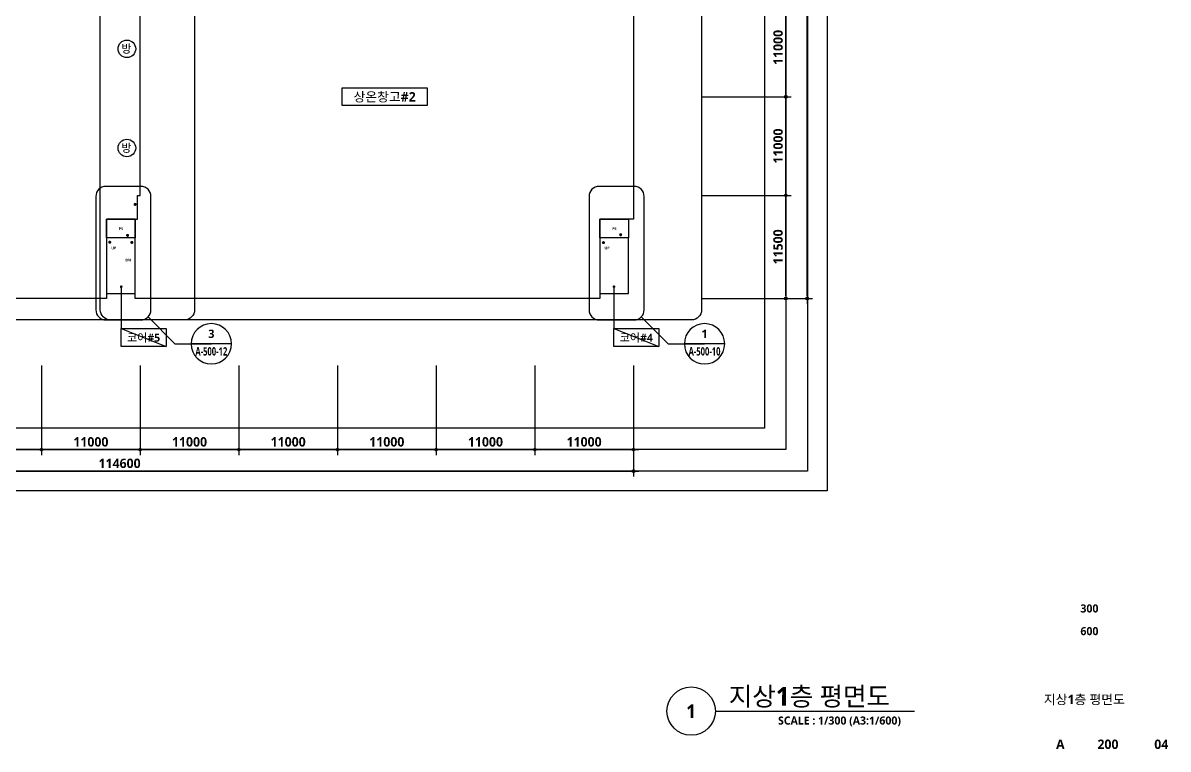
# Model space of a CAD drawing. Header units: millimetres. Extents: x 262941 to 188694772, y -170559 to 426415924.
# Drawn here: x 618301 to 746006, y 7641 to 88654 of the extents above; entities that cross this region are included whole.
import ezdxf
from ezdxf.enums import TextEntityAlignment as Align

# ---------------------------------------------------------------- set-up
doc = ezdxf.new("R2010")
doc.units = ezdxf.units.MM
doc.header["$LTSCALE"] = 400
doc.header["$MEASUREMENT"] = 0
doc.header["$PDSIZE"] = -10
doc.layers.get('0').update_dxf_attribs({"linetype": 'CONTINUOUS'})
doc.layers.get('Defpoints').update_dxf_attribs({"color": 153, "linetype": 'CONTINUOUS'})
for name, color, linetype in [('A-ANNO-GRA1', 7, 'CONTINUOUS'), ('A-ANNO-TEXT1', 7, 'CONTINUOUS'), ('A-ANNO-TEXT2', 3, 'CONTINUOUS'), ('A-ANNO-TITL', 7, 'CONTINUOUS'), ('A-FLOR-MARK-ARCH', 1, 'CONTINUOUS'), ('A-ST-AXIS-DIM', 7, 'CONTINUOUS'), ('AA-MKXS', 3, 'CONTINUOUS'), ('AA-MKXX', 3, 'CONTINUOUS'), ('AA-XXXX-TXT1', 2, 'CONTINUOUS')]:
    doc.layers.add(name, color=color, linetype=linetype)
doc.layers.add('Defpoint', color=161, linetype='CONTINUOUS', plot=False)
doc.layers.add('면적', color=210, linetype='CONTINUOUS', plot=False)
doc.styles.add('2020음성 1차', font='')
doc.styles.add('SAMOO', font='romans.shx', dxfattribs={"bigfont": 'whgtxt.shx'})
doc.styles.add('SH_대대리576', font='')
doc.styles.add('SH_진천_나눔', font='')
doc.styles.get('2020음성 1차').set_extended_font_data('NanumGothic', bold=True)
doc.styles.get('SH_대대리576').set_extended_font_data('NanumGothic', bold=True)
doc.styles.get('SH_진천_나눔').set_extended_font_data('NanumGothic', bold=True)
doc.dimstyles.new('SHP 600', dxfattribs={"dimscale": 300, "dimtxt": 3.5, "dimasz": 1, "dimexe": 2, "dimexo": 2, "dimgap": 1, "dimtad": 1, "dimdec": 0, "dimzin": 0, "dimdsep": 46, "dimtxsty": 'SH_대대리576', "dimblk": 'DIMDOT', "dimcen": 0.09, "dimclrt": 3, "dimadec": 0, "dimazin": 1, "dimtfac": 1, "dimtdec": 0, "dimtix": 1, "dimtmove": 2, "dimatfit": 0, "dimldrblk": 'DIMDOT', "dimfxl": 1, "dimtolj": 1, "dimtzin": 0, "dimarcsym": 0})

# ---------------------------------------------------------------- blocks, each defined once
blk = doc.blocks.new('DIMDOT')
at = {"color": 0}
blk.add_line((-2, 0), (2, 0), dxfattribs=at)
for radius in [0.5, 0.25]:
    blk.add_circle((0, 0), radius, dxfattribs=at)
blk = doc.blocks.new('*D111')
at = {"layer": 'A-ST-AXIS-DIM', "color": 0, "lineweight": -2, "transparency": 16777216}
for p, q in [((693982, 91416), (703982, 91416)), ((703382, 80716), (703382, 91116)), ((693982, 80416), (703982, 80416))]:
    blk.add_line(p, q, dxfattribs=at)
at = {"layer": 'Defpoints', "color": 0, "transparency": 16777216}
for p in [(693382, 91416), (703382, 91416), (693382, 80416)]:
    blk.add_point(p, dxfattribs=at)
at = {"layer": 'A-ST-AXIS-DIM', "color": 0, "lineweight": -2, "transparency": 16777216, "xscale": 300, "yscale": 300, "zscale": 300}
for p, rotation in [((703382, 91416), 90), ((703382, 80416), 270)]:
    blk.add_blockref('DIMDOT', p, dxfattribs=dict(at, rotation=rotation))
at = {"layer": 'A-ST-AXIS-DIM', "color": 3, "transparency": 16777216, "insert": (702515, 85916), "char_height": 1050, "attachment_point": 5, "rotation": 90, "style": 'SH_대대리576'}
blk.add_mtext('\\A1;11000', dxfattribs=at)
blk = doc.blocks.new('*D112')
at = {"layer": 'A-ST-AXIS-DIM', "color": 0, "lineweight": -2, "transparency": 16777216}
for p, q in [((693982, 80416), (703982, 80416)), ((703382, 69716), (703382, 80116)), ((693982, 69416), (703982, 69416))]:
    blk.add_line(p, q, dxfattribs=at)
at = {"layer": 'Defpoints', "color": 0, "transparency": 16777216}
for p in [(693382, 80416), (703382, 80416), (693382, 69416)]:
    blk.add_point(p, dxfattribs=at)
at = {"layer": 'A-ST-AXIS-DIM', "color": 0, "lineweight": -2, "transparency": 16777216, "xscale": 300, "yscale": 300, "zscale": 300}
for p, rotation in [((703382, 80416), 90), ((703382, 69416), 270)]:
    blk.add_blockref('DIMDOT', p, dxfattribs=dict(at, rotation=rotation))
at = {"layer": 'A-ST-AXIS-DIM', "color": 3, "transparency": 16777216, "insert": (702515, 74916), "char_height": 1050, "attachment_point": 5, "rotation": 90, "style": 'SH_대대리576'}
blk.add_mtext('\\A1;11000', dxfattribs=at)
blk = doc.blocks.new('*D113')
at = {"layer": 'A-ST-AXIS-DIM', "color": 0, "lineweight": -2, "transparency": 16777216}
for p, q in [((693982, 69416), (703982, 69416)), ((703382, 58216), (703382, 69116)), ((693982, 57916), (703982, 57916))]:
    blk.add_line(p, q, dxfattribs=at)
at = {"layer": 'Defpoints', "color": 0, "transparency": 16777216}
for p in [(693382, 69416), (703382, 69416), (693382, 57916)]:
    blk.add_point(p, dxfattribs=at)
at = {"layer": 'A-ST-AXIS-DIM', "color": 0, "lineweight": -2, "transparency": 16777216, "xscale": 300, "yscale": 300, "zscale": 300}
for p, rotation in [((703382, 69416), 90), ((703382, 57916), 270)]:
    blk.add_blockref('DIMDOT', p, dxfattribs=dict(at, rotation=rotation))
at = {"layer": 'A-ST-AXIS-DIM', "color": 3, "transparency": 16777216, "insert": (702513, 63666), "char_height": 1050, "attachment_point": 5, "rotation": 90, "style": 'SH_대대리576'}
blk.add_mtext('\\A1;11500', dxfattribs=at)
blk = doc.blocks.new('*D114')
at = {"layer": 'A-ST-AXIS-DIM', "color": 0, "lineweight": -2, "transparency": 16777216}
for p, q in [((693982, 142716), (706357, 142716)), ((705757, 58216), (705757, 142416)), ((693982, 57916), (706357, 57916))]:
    blk.add_line(p, q, dxfattribs=at)
at = {"layer": 'Defpoints', "color": 0, "transparency": 16777216}
for p in [(693382, 142716), (705757, 142716), (693382, 57916)]:
    blk.add_point(p, dxfattribs=at)
at = {"layer": 'A-ST-AXIS-DIM', "color": 0, "lineweight": -2, "transparency": 16777216, "xscale": 300, "yscale": 300, "zscale": 300}
for p, rotation in [((705757, 142716), 90), ((705757, 57916), 270)]:
    blk.add_blockref('DIMDOT', p, dxfattribs=dict(at, rotation=rotation))
at = {"layer": 'A-ST-AXIS-DIM', "color": 3, "transparency": 16777216, "insert": (704886, 100316), "char_height": 1050, "attachment_point": 5, "rotation": 90, "style": 'SH_대대리576'}
blk.add_mtext('\\A1;84800', dxfattribs=at)
blk = doc.blocks.new('*D115')
at = {"layer": 'A-ST-AXIS-DIM', "color": 0, "lineweight": -2, "transparency": 16777216}
for p, q in [((675382, 50445), (675382, 40445)), ((686382, 50445), (686382, 40445)), ((675682, 41045), (686082, 41045))]:
    blk.add_line(p, q, dxfattribs=at)
at = {"layer": 'Defpoints', "color": 0, "transparency": 16777216}
for p in [(675382, 51045), (686382, 51045), (686382, 41045)]:
    blk.add_point(p, dxfattribs=at)
at = {"layer": 'A-ST-AXIS-DIM', "color": 0, "lineweight": -2, "transparency": 16777216, "xscale": 300, "yscale": 300, "zscale": 300, "rotation": 180}
blk.add_blockref('DIMDOT', (675382, 41045), dxfattribs=at)
at = {"layer": 'A-ST-AXIS-DIM', "color": 0, "lineweight": -2, "transparency": 16777216, "xscale": 300, "yscale": 300, "zscale": 300}
blk.add_blockref('DIMDOT', (686382, 41045), dxfattribs=at)
at = {"layer": 'A-ST-AXIS-DIM', "color": 3, "transparency": 16777216, "insert": (680882, 41912), "char_height": 1050, "attachment_point": 5, "style": 'SH_대대리576'}
blk.add_mtext('\\A1;11000', dxfattribs=at)
blk = doc.blocks.new('*D116')
at = {"layer": 'A-ST-AXIS-DIM', "color": 0, "lineweight": -2, "transparency": 16777216}
for p, q in [((664382, 50445), (664382, 40445)), ((675382, 50445), (675382, 40445)), ((664682, 41045), (675082, 41045))]:
    blk.add_line(p, q, dxfattribs=at)
at = {"layer": 'Defpoints', "color": 0, "transparency": 16777216}
for p in [(664382, 51045), (675382, 51045), (675382, 41045)]:
    blk.add_point(p, dxfattribs=at)
at = {"layer": 'A-ST-AXIS-DIM', "color": 0, "lineweight": -2, "transparency": 16777216, "xscale": 300, "yscale": 300, "zscale": 300, "rotation": 180}
blk.add_blockref('DIMDOT', (664382, 41045), dxfattribs=at)
at = {"layer": 'A-ST-AXIS-DIM', "color": 0, "lineweight": -2, "transparency": 16777216, "xscale": 300, "yscale": 300, "zscale": 300}
blk.add_blockref('DIMDOT', (675382, 41045), dxfattribs=at)
at = {"layer": 'A-ST-AXIS-DIM', "color": 3, "transparency": 16777216, "insert": (669882, 41912), "char_height": 1050, "attachment_point": 5, "style": 'SH_대대리576'}
blk.add_mtext('\\A1;11000', dxfattribs=at)
blk = doc.blocks.new('*D117')
at = {"layer": 'A-ST-AXIS-DIM', "color": 0, "lineweight": -2, "transparency": 16777216}
for p, q in [((653382, 50445), (653382, 40445)), ((664382, 50445), (664382, 40445)), ((653682, 41045), (664082, 41045))]:
    blk.add_line(p, q, dxfattribs=at)
at = {"layer": 'Defpoints', "color": 0, "transparency": 16777216}
for p in [(653382, 51045), (664382, 51045), (664382, 41045)]:
    blk.add_point(p, dxfattribs=at)
at = {"layer": 'A-ST-AXIS-DIM', "color": 0, "lineweight": -2, "transparency": 16777216, "xscale": 300, "yscale": 300, "zscale": 300, "rotation": 180}
blk.add_blockref('DIMDOT', (653382, 41045), dxfattribs=at)
at = {"layer": 'A-ST-AXIS-DIM', "color": 0, "lineweight": -2, "transparency": 16777216, "xscale": 300, "yscale": 300, "zscale": 300}
blk.add_blockref('DIMDOT', (664382, 41045), dxfattribs=at)
at = {"layer": 'A-ST-AXIS-DIM', "color": 3, "transparency": 16777216, "insert": (658882, 41912), "char_height": 1050, "attachment_point": 5, "style": 'SH_대대리576'}
blk.add_mtext('\\A1;11000', dxfattribs=at)
blk = doc.blocks.new('*D118')
at = {"layer": 'A-ST-AXIS-DIM', "color": 0, "lineweight": -2, "transparency": 16777216}
for p, q in [((642382, 50445), (642382, 40445)), ((653382, 50445), (653382, 40445)), ((642682, 41045), (653082, 41045))]:
    blk.add_line(p, q, dxfattribs=at)
at = {"layer": 'Defpoints', "color": 0, "transparency": 16777216}
for p in [(642382, 51045), (653382, 51045), (653382, 41045)]:
    blk.add_point(p, dxfattribs=at)
at = {"layer": 'A-ST-AXIS-DIM', "color": 0, "lineweight": -2, "transparency": 16777216, "xscale": 300, "yscale": 300, "zscale": 300, "rotation": 180}
blk.add_blockref('DIMDOT', (642382, 41045), dxfattribs=at)
at = {"layer": 'A-ST-AXIS-DIM', "color": 0, "lineweight": -2, "transparency": 16777216, "xscale": 300, "yscale": 300, "zscale": 300}
blk.add_blockref('DIMDOT', (653382, 41045), dxfattribs=at)
at = {"layer": 'A-ST-AXIS-DIM', "color": 3, "transparency": 16777216, "insert": (647882, 41912), "char_height": 1050, "attachment_point": 5, "style": 'SH_대대리576'}
blk.add_mtext('\\A1;11000', dxfattribs=at)
blk = doc.blocks.new('*D119')
at = {"layer": 'A-ST-AXIS-DIM', "color": 0, "lineweight": -2, "transparency": 16777216}
for p, q in [((631382, 50445), (631382, 40445)), ((642382, 50445), (642382, 40445)), ((631682, 41045), (642082, 41045))]:
    blk.add_line(p, q, dxfattribs=at)
at = {"layer": 'Defpoints', "color": 0, "transparency": 16777216}
for p in [(631382, 51045), (642382, 51045), (642382, 41045)]:
    blk.add_point(p, dxfattribs=at)
at = {"layer": 'A-ST-AXIS-DIM', "color": 0, "lineweight": -2, "transparency": 16777216, "xscale": 300, "yscale": 300, "zscale": 300, "rotation": 180}
blk.add_blockref('DIMDOT', (631382, 41045), dxfattribs=at)
at = {"layer": 'A-ST-AXIS-DIM', "color": 0, "lineweight": -2, "transparency": 16777216, "xscale": 300, "yscale": 300, "zscale": 300}
blk.add_blockref('DIMDOT', (642382, 41045), dxfattribs=at)
at = {"layer": 'A-ST-AXIS-DIM', "color": 3, "transparency": 16777216, "insert": (636882, 41912), "char_height": 1050, "attachment_point": 5, "style": 'SH_대대리576'}
blk.add_mtext('\\A1;11000', dxfattribs=at)
blk = doc.blocks.new('*D120')
at = {"layer": 'A-ST-AXIS-DIM', "color": 0, "lineweight": -2, "transparency": 16777216}
for p, q in [((620382, 50445), (620382, 40445)), ((631382, 50445), (631382, 40445)), ((620682, 41045), (631082, 41045))]:
    blk.add_line(p, q, dxfattribs=at)
at = {"layer": 'Defpoints', "color": 0, "transparency": 16777216}
for p in [(620382, 51045), (631382, 51045), (631382, 41045)]:
    blk.add_point(p, dxfattribs=at)
at = {"layer": 'A-ST-AXIS-DIM', "color": 0, "lineweight": -2, "transparency": 16777216, "xscale": 300, "yscale": 300, "zscale": 300, "rotation": 180}
blk.add_blockref('DIMDOT', (620382, 41045), dxfattribs=at)
at = {"layer": 'A-ST-AXIS-DIM', "color": 0, "lineweight": -2, "transparency": 16777216, "xscale": 300, "yscale": 300, "zscale": 300}
blk.add_blockref('DIMDOT', (631382, 41045), dxfattribs=at)
at = {"layer": 'A-ST-AXIS-DIM', "color": 3, "transparency": 16777216, "insert": (625882, 41912), "char_height": 1050, "attachment_point": 5, "style": 'SH_대대리576'}
blk.add_mtext('\\A1;11000', dxfattribs=at)
blk = doc.blocks.new('*D121')
at = {"layer": 'A-ST-AXIS-DIM', "color": 0, "lineweight": -2, "transparency": 16777216}
for p, q in [((609382, 50445), (609382, 40445)), ((620382, 50445), (620382, 40445)), ((609682, 41045), (620082, 41045))]:
    blk.add_line(p, q, dxfattribs=at)
at = {"layer": 'Defpoints', "color": 0, "transparency": 16777216}
for p in [(609382, 51045), (620382, 51045), (620382, 41045)]:
    blk.add_point(p, dxfattribs=at)
at = {"layer": 'A-ST-AXIS-DIM', "color": 0, "lineweight": -2, "transparency": 16777216, "xscale": 300, "yscale": 300, "zscale": 300, "rotation": 180}
blk.add_blockref('DIMDOT', (609382, 41045), dxfattribs=at)
at = {"layer": 'A-ST-AXIS-DIM', "color": 0, "lineweight": -2, "transparency": 16777216, "xscale": 300, "yscale": 300, "zscale": 300}
blk.add_blockref('DIMDOT', (620382, 41045), dxfattribs=at)
at = {"layer": 'A-ST-AXIS-DIM', "color": 3, "transparency": 16777216, "insert": (614882, 41912), "char_height": 1050, "attachment_point": 5, "style": 'SH_대대리576'}
blk.add_mtext('\\A1;11000', dxfattribs=at)
blk = doc.blocks.new('*D125')
at = {"layer": 'A-ST-AXIS-DIM', "color": 0, "lineweight": -2, "transparency": 16777216}
for p, q in [((571782, 50445), (571782, 38045)), ((686382, 50445), (686382, 38045)), ((572082, 38645), (686082, 38645))]:
    blk.add_line(p, q, dxfattribs=at)
at = {"layer": 'Defpoints', "color": 0, "transparency": 16777216}
for p in [(571782, 51045), (686382, 51045), (686382, 38645)]:
    blk.add_point(p, dxfattribs=at)
at = {"layer": 'A-ST-AXIS-DIM', "color": 0, "lineweight": -2, "transparency": 16777216, "xscale": 300, "yscale": 300, "zscale": 300, "rotation": 180}
blk.add_blockref('DIMDOT', (571782, 38645), dxfattribs=at)
at = {"layer": 'A-ST-AXIS-DIM', "color": 0, "lineweight": -2, "transparency": 16777216, "xscale": 300, "yscale": 300, "zscale": 300}
blk.add_blockref('DIMDOT', (686382, 38645), dxfattribs=at)
at = {"layer": 'A-ST-AXIS-DIM', "color": 3, "transparency": 16777216, "insert": (629082, 39515), "char_height": 1050, "attachment_point": 5, "style": 'SH_대대리576'}
blk.add_mtext('\\A1;114600', dxfattribs=at)
blk = doc.blocks.new('*U170')
at = {"layer": 'A-ANNO-TITL'}
blk.add_line((0, 0), (3700, 0), dxfattribs=at)
blk.add_circle((-450, 0), 450, dxfattribs=at)
at = {"layer": 'AA-XXXX-TXT1', "style": 'SH_대대리576'}
blk.add_attdef('DWG.TITLE', (250, 100), '', height=350, dxfattribs=at)
at = {"layer": 'AA-XXXX-TXT1', "color": 7, "style": 'SH_대대리576'}
blk.add_attdef('NO1', text='', height=300, dxfattribs=at).set_placement((-450, 0), align=Align.MIDDLE)
at = {"layer": 'AA-XXXX-TXT1', "style": 'SH_대대리576'}
blk.add_attdef('SCALE', text='', height=150, dxfattribs=at).set_placement((3450, -100), align=Align.TOP_RIGHT)
blk = doc.blocks.new('*U168')
at = {"layer": 'AA-MKXS', "color": 3, "linetype": 'Continuous', "ltscale": 5}
blk.add_line((-5.999976, 0), (5.999976, 0), dxfattribs=at)
blk.add_circle((0, 0), 5.999976, dxfattribs=at)
at = {"layer": 'AA-MKXS', "style": 'SAMOO', "width": 0.85}
blk.add_attdef('ViewNUM', text='', height=2.5, dxfattribs=at).set_placement((0, 1), align=Align.BOTTOM_CENTER)
blk.add_attdef('SheetNUM', text='', height=2.5, dxfattribs=at).set_placement((0, -1), align=Align.TOP_CENTER)
blk = doc.blocks.new('G$C103DFDC3')
blk.add_line((92200, 51120, 103000), (95600, 51120))
at = {"layer": '면적'}
for points in [[(95600, 57500), (92200, 57500), (92200, 57000), (60200, 57000), (59150, 57000), (59150, 48025), (59150, 48025), (59150, 45000), (92200, 45000), (92200, 51120), (95600, 51120)], [(95600, 57500), (108000, 57500), (108000, 45000), (95600, 45000)], [(108000, 57500), (108000, 44925), (110950, 44925), (110950, 56450), (110900, 56450), (110900, 56600), (110900, 57500)], [(16250, 56450), (19450, 56450), (19450, 50250), (16250, 50250)], [(20000, 48025), (20000, 45000), (53400, 45000), (53400, 52620), (55950, 52620), (55950, 57000), (20000, 57000), (19450, 57000), (19450, 48025), (20000, 48025)], [(59150, 50250), (55950, 50250), (55950, 56450), (59150, 56450)], [(114150, 50250), (110950, 50250), (110950, 56450), (114150, 56450)], [(12900, 6550), (16250, 6550), (16250, 6750), (18500, 6750), (18500, 8850), (16250, 8850), (16250, 8800), (14800, 8800), (14800, 11500), (15200, 11500), (15200, 45000), (20000, 45000), (20000, 48025), (19450, 48025), (19450, 48150), (16250, 48150), (16250, 54100), (13100, 54100), (13100, 45600), (8525, 45600), (8525, 40100), (7400, 40100), (7400, 37200), (13100, 37200), (13100, 16300), (7600, 16300), (7600, 14300), (8600, 14300), (8600, 12900), (10100, 12900), (10100, 14300), (13100, 14300), (13100, 11200), (12900, 11200), (12900, 6550)], [(13100, 54100), (10100, 54100), (10100, 51420), (13100, 51420)], [(55950, 45025), (53400, 45025), (53400, 52620), (55950, 52620)], [(10100, 51420), (10100, 49500), (12210, 49500), (12210, 50270), (13100, 50270), (13100, 51420)], [(92200, 45000), (93100, 45000), (93100, 44925), (95600, 44925), (95600, 51120), (92200, 51120)], [(12210, 50270), (13100, 50270), (13100, 49500), (12210, 49500)], [(16250, 50250), (19450, 50250), (19450, 48150), (16250, 48150)], [(59150, 48150), (55950, 48150), (55950, 50250), (59150, 50250)], [(114150, 48150), (110950, 48150), (110950, 50250), (114150, 50250)], [(7200, 49500), (13100, 49500), (13100, 45600), (7200, 45600)], [(55950, 48150), (55950, 45025), (59150, 45025), (59150, 48025), (59150, 48025), (59150, 48150)], [(110950, 48150), (110950, 44925), (114150, 44925), (114150, 48025), (114150, 48025), (114150, 48150)], [(15200, 45000), (53400, 45000), (53400, 45025), (59150, 45025), (59150, 45000), (93100, 45000), (93100, 44925), (95600, 44925), (95600, 45000), (108000, 45000), (108000, 44925), (115200, 44925), (115200, 33500), (114700, 33500), (114700, 8850), (110950, 8850), (110950, 0), (59150, 0), (59150, 8850), (55950, 8850), (55950, 0), (19450, 0), (19450, 10950), (17400, 10950), (17400, 11500), (17400, 11500), (17400, 15800), (17400, 15800), (17400, 22800), (15200, 22800), (15200, 34000), (19355, 34000), (19355, 37125), (18355, 37125), (18355, 38025), (19355, 38025), (19355, 41675), (15200, 41675)], [(15200, 41675), (19355, 41675), (19355, 38025), (18355, 38025), (18355, 37125), (19355, 37125), (19355, 34000), (15200, 34000)], [(0, 20000), (0, 37200), (13100, 37200), (13100, 20000)], [(15200, 22800), (15200, 11500), (16250, 11500), (16250, 10950), (17400, 10950), (17400, 22725), (17400, 22800)], [(7600, 14300), (7600, 20000), (0, 20000), (0, 12850), (1900, 12850), (1900, 11200), (4700, 11200), (4700, 14300)], [(7600, 20000), (13100, 20000), (13100, 16300), (7600, 16300)], [(4700, 14300), (4700, 11200), (7600, 11200), (7600, 11600), (8600, 11600), (8600, 14300)], [(9500, 12900), (9500, 11200), (13100, 11200), (13100, 14300), (10100, 14300), (10100, 12900)], [(14800, 11500), (16250, 11500), (16250, 8800), (14800, 8800)], [(16250, 10950), (19450, 10950), (19450, 8850), (16250, 8850)], [(19450, 6750), (18500, 6750), (18500, 8850), (19450, 8850)], [(55950, 8850), (59150, 8850), (59150, 6750), (55950, 6750)], [(110950, 8850), (114150, 8850), (114150, 6750), (110950, 6750)], [(16250, 6750), (19450, 6750), (19450, 550), (16250, 550)], [(55950, 6750), (55950, 6750), (55950, 6750), (55950, 550), (59150, 550), (59150, 6750), (59150, 6750)], [(114150, 6750), (114150, 6750), (114150, 6750), (110950, 6750), (110950, 550), (114150, 550)]]:
    blk.add_lwpolyline(points, close=True, dxfattribs=at)
for points in [[(10100, 51420), (10100, 51420), (10100, 49500), (10100, 49500), (7200, 49500), (7200, 45600), (5200, 45600), (5200, 54100), (10100, 54100), (10100, 51420)], [(59150, 8850), (59400, 8850), (59400, 11500), (59700, 11500), (59700, 45000)]]:
    blk.add_lwpolyline(points, dxfattribs=at)
at = {"layer": '면적', "elevation": 103000}
blk.add_lwpolyline([(18355, 38025), (19355, 38025), (19355, 37125), (18355, 37125)], close=True, dxfattribs=at)

msp = doc.modelspace()

# ---------------------------------------------------------------- linework, layer by layer
at = {"layer": 'A-ANNO-GRA1'}
for points in [[(653888.8, 81422.4), (663388.8, 81422.4), (663388.8, 79422.4), (653888.8, 79422.4)], [(634263.2, 52555.9), (629263.2, 52555.9), (629263.2, 54555.9), (634263.2, 54555.9)], [(689212.4, 52555.9), (684212.4, 52555.9), (684212.4, 54555.9), (689212.4, 54555.9)]]:
    msp.add_lwpolyline(points, close=True, dxfattribs=at)
at = {"layer": 'A-ANNO-GRA1', "const_width": 150}
for points in [[(629338.2, 59219.9, 1), (629188.2, 59219.9, 1)], [(684287.4, 59219.9, 1), (684137.4, 59219.9, 1)]]:
    msp.add_lwpolyline(points, format="xyb", close=True, dxfattribs=at)
at = {"layer": 'A-ANNO-GRA1'}
for points in [[(629263.2, 59219.9), (629263.2, 54555.9)], [(684212.4, 59219.9), (684212.4, 54555.9)]]:
    msp.add_lwpolyline(points, dxfattribs=at)
for centre in [(629897.5, 85758.5), (629897.5, 74693.3)]:
    msp.add_circle(centre, 979.8, dxfattribs=at)
at = {"layer": 'A-FLOR-MARK-ARCH', "const_width": 168.8}
for points in [[(630730, 68408.2, 1), (630898.8, 68408.2, 1)], [(684875.7, 65020.9, 1), (685044.4, 65020.9, 1)], [(627896.1, 64187.3, 1), (628064.9, 64187.3, 1)], [(629889, 64953, 1), (630057.7, 64953, 1)], [(630369.4, 64162.8, 1), (630538.2, 64162.8, 1)], [(682959.9, 64140, 1), (683128.6, 64140, 1)]]:
    msp.add_lwpolyline(points, format="xyb", close=True, dxfattribs=at)
at = {"layer": 'AA-MKXX'}
for points in [[(636316.8, 145116.3, -0.41421356), (637441.8, 143991.3), (637441.8, 56641.3, -0.41421356), (636316.8, 55516.3), (570506.8, 55516.3, -0.41421356), (569381.8, 56641.3), (569381.8, 143991.3, -0.41421356), (570506.8, 145116.3)], [(692856.8, 145116.3, -0.41421356), (693981.8, 143991.3), (693981.8, 56641.3, -0.41421356), (692856.8, 55516.3), (628056.8, 55516.3, -0.41421356), (626931.8, 56641.3), (626931.8, 143991.3, -0.41421356), (628056.8, 145116.3)], [(631456.8, 55516.3, 0.41421356), (632581.8, 56641.3), (632581.8, 69291.3, 0.41421356), (631456.8, 70416.3), (627556.8, 70416.3, 0.41421356), (626431.8, 69291.3), (626431.8, 56641.3, 0.41421356), (627556.8, 55516.3)], [(686456.8, 55516.3, 0.41421356), (687581.8, 56641.3), (687581.8, 69291.3, 0.41421356), (686456.8, 70416.3), (682556.8, 70416.3, 0.41421356), (681431.8, 69291.3), (681431.8, 56641.3, 0.41421356), (682556.8, 55516.3)]]:
    msp.add_lwpolyline(points, format="xyb", close=True, dxfattribs=at)
at = {"layer": 'AA-MKXX', "lineweight": -2}
for points in [[(632252.3, 55845.8), (635245.3, 52852.9), (639313.5, 52852.9)], [(687252.3, 55845.8), (690245.3, 52852.9), (694313.5, 52852.9)]]:
    msp.add_lwpolyline(points, dxfattribs=at)
at = {"layer": 'Defpoint'}
for p, q in [((629263.2, 54555.9), (634263.2, 52555.9)), ((684212.4, 54555.9), (689212.4, 52555.9))]:
    msp.add_line(p, q, dxfattribs=at)
for points in [[(707981.8, 36444.9), (536781.8, 36444.9), (536781.8, 165016.3), (707981.8, 165016.3)], [(705781.8, 38644.9), (538981.8, 38644.9), (538981.8, 162816.3), (705781.8, 162816.3)], [(703381.8, 41044.9), (541381.8, 41044.9), (541381.8, 160416.3), (703381.8, 160416.3)], [(700981.8, 43444.9), (543781.8, 43444.9), (543781.8, 158016.3), (700981.8, 158016.3)]]:
    msp.add_lwpolyline(points, close=True, dxfattribs=at)

# ---------------------------------------------------------------- block references
msp.add_blockref('G$C103DFDC3', (571681.8, 57916.3))
ref = msp.add_blockref('*U168', (639313.5, 52852.9), dxfattribs=dict(xscale=-375.0015000059622, yscale=375.0015000059622, zscale=375.0015000059622))
ref.add_attrib('SheetNUM', 'A-500-12', dxfattribs={"layer": 'AA-MKXS', "height": 930, "style": '2020음성 1차', "width": 0.7}).set_placement((639313.5, 52477.9), align=Align.TOP_CENTER)
ref.add_attrib('ViewNUM', '3', dxfattribs={"layer": 'AA-MKXS', "height": 930, "style": '2020음성 1차'}).set_placement((639313.5, 53227.9), align=Align.BOTTOM_CENTER)
ref = msp.add_blockref('*U168', (694313.5, 52852.9), dxfattribs=dict(xscale=-375.0015000059622, yscale=375.0015000059622, zscale=375.0015000059622))
ref.add_attrib('SheetNUM', 'A-500-10', dxfattribs={"layer": 'AA-MKXS', "height": 930, "style": '2020음성 1차', "width": 0.7}).set_placement((694313.5, 52477.9), align=Align.TOP_CENTER)
ref.add_attrib('ViewNUM', '1', dxfattribs={"layer": 'AA-MKXS', "height": 930, "style": '2020음성 1차'}).set_placement((694313.5, 53227.9), align=Align.BOTTOM_CENTER)
ref = msp.add_blockref('*U170', (695518.2, 11877.9), dxfattribs=dict(xscale=6, yscale=6, zscale=6))
ref.add_attrib('SCALE', 'SCALE : 1/300 (A3:1/600)', dxfattribs={"layer": 'A-ANNO-TITL', "height": 900, "style": 'SH_대대리576'}).set_placement((716218.4, 11277.9), align=Align.TOP_RIGHT)
ref.add_attrib('DWG.TITLE', '지상1층 평면도', (697018.2, 12477.9), dxfattribs={"layer": 'A-ANNO-TITL', "height": 2087.45, "style": 'SH_대대리576'})
ref.add_attrib('NO1', '1', dxfattribs={"layer": 'A-ANNO-TITL', "color": 7, "height": 1500, "style": 'SH_대대리576'}).set_placement((692818.2, 11877.9), align=Align.MIDDLE)

# ---------------------------------------------------------------- texts
at = {"layer": 'A-ANNO-TEXT1', "style": 'SH_진천_나눔'}
for p in [(629279.9, 85315.6), (629279.9, 74250.5)]:
    msp.add_text('방', height=900, dxfattribs=at).set_placement(p)
for s, p in [('PS', (629231.8, 65691.3)), ('PS', (684251.7, 65704)), ('UP', (628431.8, 63536.3)), ('UP', (683431.8, 63536.3)), ('DN', (630031.8, 62186.3))]:
    msp.add_text(s, height=300, dxfattribs=at).set_placement(p, align=Align.MIDDLE)
at = {"layer": 'A-ANNO-TEXT2'}
for s, height, style, p in [('상온창고#2', 1050, 'SH_진천_나눔', (658638.8, 80422.4)), ('코어#5', 900, 'SH_대대리576', (631763.2, 53555.9)), ('코어#4', 900, 'SH_대대리576', (686712.4, 53555.9))]:
    msp.add_text(s, height=height, dxfattribs=dict(at, style=style)).set_placement(p, align=Align.MIDDLE)
at = {"layer": 'A-ANNO-TITL', "style": 'SH_대대리576'}
for s, height, p in [('300', 900, (737235.5, 23333.4)), ('600', 900, (737235.5, 20800.2)), ('지상1층 평면도', 1050, (736670.3, 13191.8)), ('A', 1050, (733987.6, 8181.3)), ('200', 1050, (739300.8, 8181.3)), ('04', 1050, (745247.3, 8181.3))]:
    msp.add_text(s, height=height, dxfattribs=at).set_placement(p, align=Align.MIDDLE)

# ---------------------------------------------------------------- dimensions: what is measured, and where the dimension line sits
at = {"layer": 'A-ST-AXIS-DIM'}
for base, p1, p2, angle, picture, middle in [((705756.8, 142716.3), (693381.8, 57916.3), (693381.8, 142716.3), 270, '*D114', (704886.4, 100316.3)), ((703381.8, 91416.3), (693381.8, 80416.3), (693381.8, 91416.3), 270, '*D111', (702515.1, 85916.3)), ((703381.8, 80416.3), (693381.8, 69416.3), (693381.8, 80416.3), 270, '*D112', (702515.1, 74916.3)), ((703381.8, 69416.3), (693381.8, 57916.3), (693381.8, 69416.3), 270, '*D113', (702512.9, 63666.3)), ((686381.8, 38644.9), (571781.8, 51044.9), (686381.8, 51044.9), 180, '*D125', (629081.8, 39515.3)), ((620381.8, 41044.9), (609381.8, 51044.9), (620381.8, 51044.9), 180, '*D121', (614881.8, 41911.6)), ((631381.8, 41044.9), (620381.8, 51044.9), (631381.8, 51044.9), 180, '*D120', (625881.8, 41911.6)), ((642381.8, 41044.9), (631381.8, 51044.9), (642381.8, 51044.9), 180, '*D119', (636881.8, 41911.6)), ((653381.8, 41044.9), (642381.8, 51044.9), (653381.8, 51044.9), 180, '*D118', (647881.8, 41911.6)), ((664381.8, 41044.9), (653381.8, 51044.9), (664381.8, 51044.9), 180, '*D117', (658881.8, 41911.6)), ((675381.8, 41044.9), (664381.8, 51044.9), (675381.8, 51044.9), 180, '*D116', (669881.8, 41911.6)), ((686381.8, 41044.9), (675381.8, 51044.9), (686381.8, 51044.9), 180, '*D115', (680881.8, 41911.6))]:
    dim = msp.add_linear_dim(base=base, p1=p1, p2=p2, angle=angle, dimstyle='SHP 600', dxfattribs=at)
    dim.commit()
    dim.dimension.update_dxf_attribs({"geometry": picture, "text_midpoint": middle})

doc.saveas('drawing.dxf')
